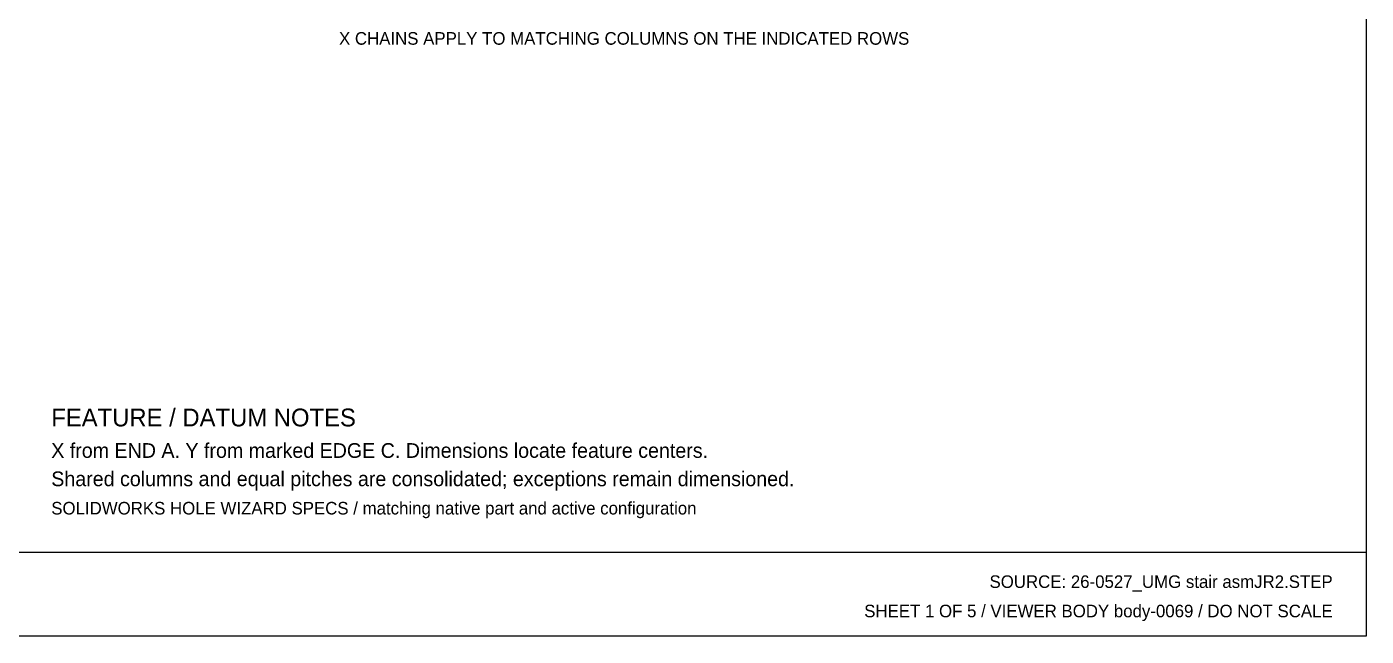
# Model space of a CAD drawing. Header units: inches. Extents: x 4 to 268, y 4 to 172.
# Drawn here: x 126.3 to 268.2, y 3.8 to 68.3 of the extents above; entities that cross this region are included whole.
import ezdxf
from ezdxf.enums import TextEntityAlignment as Align

# ---------------------------------------------------------------- set-up
doc = ezdxf.new("R2010")
doc.units = ezdxf.units.IN
doc.header["$MEASUREMENT"] = 0

msp = doc.modelspace()

# ---------------------------------------------------------------- linework, layer by layer
at = {"layer": 'OUTLINE'}
for p, q in [((268.22, 172.22), (268.22, 3.78)), ((3.78, 12.67), (268.22, 12.67)), ((268.22, 3.78), (3.78, 3.78))]:
    msp.add_line(p, q, dxfattribs=at)

# ---------------------------------------------------------------- texts
at = {"layer": 'ANNOTATION'}
for s, height, p in [('X CHAINS APPLY TO MATCHING COLUMNS ON THE INDICATED ROWS', 1.3333, (159.38, 66.43)), ('FEATURE / DATUM NOTES', 1.8889, (128.89, 26)), ('X from END A. Y from marked EDGE C. Dimensions locate feature centers.', 1.5556, (128.89, 22.67)), ('Shared columns and equal pitches are consolidated; exceptions remain dimensioned.', 1.5556, (128.89, 19.67)), ('SOLIDWORKS HOLE WIZARD SPECS / matching native part and active configuration', 1.3333, (128.89, 16.67))]:
    msp.add_text(s, height=height, dxfattribs=at).set_placement(p)
for s, p in [('SOURCE: 26-0527_UMG stair asmJR2.STEP', (264.67, 8.89)), ('SHEET 1 OF 5 / VIEWER BODY body-0069 / DO NOT SCALE', (264.67, 5.78))]:
    msp.add_text(s, height=1.3333, dxfattribs=at).set_placement(p, align=Align.RIGHT)

doc.saveas('drawing.dxf')
